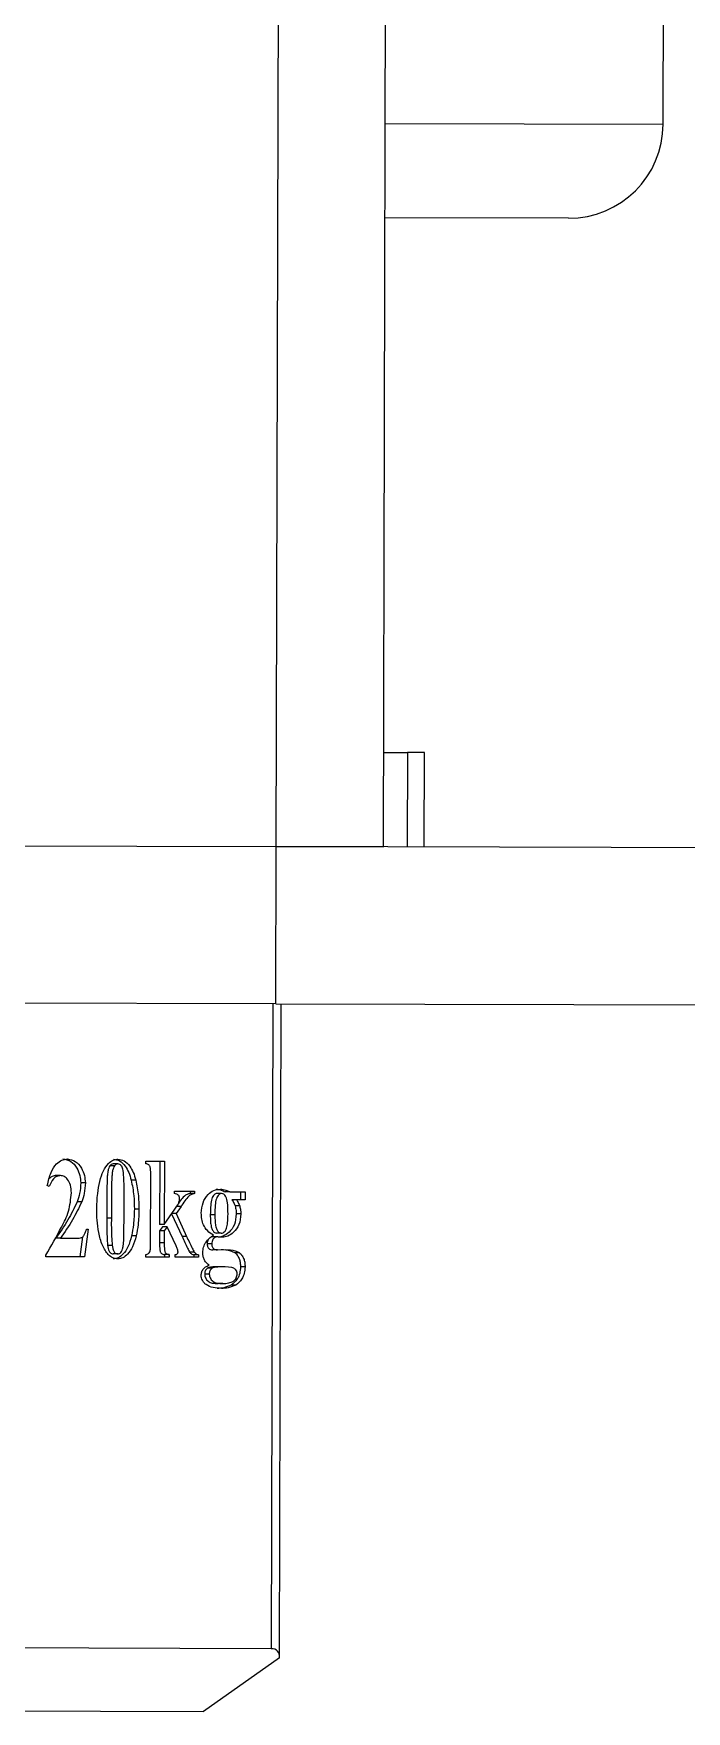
# Model space of a CAD drawing. Header units: millimetres. Extents: x -551930 to 36223, y -1733730 to 8014.
# Drawn here: x -551808.4 to -551806.07, y -1733704.6 to -1733698.6 of the extents above; entities that cross this region are included whole.
import ezdxf

# ---------------------------------------------------------------- set-up
doc = ezdxf.new("R2010")
doc.units = ezdxf.units.MM
doc.layers.get('0').update_dxf_attribs({"lineweight": 35})

msp = doc.modelspace()

# ---------------------------------------------------------------- linework, layer by layer
at = {"color": 7, "linetype": 'Continuous', "lineweight": 25}
for p, q in [((-551807.5333, -1733701.5107), (-551807.5129, -1733693.4515)), ((-551807.1494, -1733701.5117), (-551807.129, -1733693.4525)), ((-551806.1488, -1733698.9267), (-551806.1477, -1733698.4767)), ((-551806.4872, -1733699.2634), (-551807.1437, -1733699.2617)), ((-551807.1486, -1733701.1742), (-551807.0634, -1733701.1744)), ((-551807.0634, -1733701.1744), (-551807.0642, -1733701.5119)), ((-551807.0028, -1733701.1746), (-551807.0634, -1733701.1744)), ((-551807.0037, -1733701.5121), (-551807.0028, -1733701.1746)), ((-551809.8254, -1733701.5049), (-551807.5333, -1733701.5107)), ((-551807.5348, -1733702.0732), (-551807.5333, -1733701.5107)), ((-551807.5333, -1733701.5107), (-551807.1494, -1733701.5117)), ((-551792.9648, -1733701.5477), (-551807.5333, -1733701.5107)), ((-551807.5348, -1733702.0732), (-551809.8268, -1733702.0674)), ((-551807.5348, -1733702.0732), (-551792.9662, -1733702.1102)), ((-551807.5212, -1733704.4098), (-551807.5153, -1733702.0733)), ((-551808.1, -1733702.6458), (-551808.1165, -1733702.6458)), ((-551807.9992, -1733702.6449), (-551807.9992, -1733702.6357)), ((-551807.9992, -1733702.6357), (-551807.9334, -1733702.6359)), ((-551807.9498, -1733702.6358), (-551807.9504, -1733702.862)), ((-551807.9334, -1733702.6359), (-551807.934, -1733702.8621)), ((-551808.3045, -1733702.6873), (-551808.3209, -1733702.6873)), ((-551808.1117, -1733702.6519), (-551808.1282, -1733702.6519)), ((-551808.0355, -1733702.7037), (-551808.052, -1733702.7037)), ((-551807.9825, -1733702.9276), (-551807.9819, -1733702.687)), ((-551808.3459, -1733702.7262), (-551808.3522, -1733702.7228)), ((-551808.2161, -1733702.7131), (-551808.2326, -1733702.713)), ((-551807.8975, -1733702.7425), (-551807.8252, -1733702.7427)), ((-551807.8975, -1733702.7517), (-551807.8975, -1733702.7425)), ((-551807.8416, -1733702.7426), (-551807.8416, -1733702.7519)), ((-551807.8252, -1733702.7519), (-551807.8416, -1733702.7519)), ((-551807.8252, -1733702.7427), (-551807.8252, -1733702.7519)), ((-551807.7288, -1733702.7516), (-551807.7452, -1733702.7516)), ((-551807.6989, -1733702.7458), (-551807.7154, -1733702.7457)), ((-551807.6989, -1733702.7458), (-551807.6444, -1733702.7459)), ((-551807.6608, -1733702.7459), (-551807.6609, -1733702.7736)), ((-551807.6444, -1733702.7459), (-551807.6445, -1733702.7737)), ((-551808.2291, -1733702.7814), (-551808.2456, -1733702.7814)), ((-551808.0785, -1733702.9153), (-551808.0775, -1733702.8065)), ((-551808.0243, -1733702.8072), (-551808.0408, -1733702.8071)), ((-551807.934, -1733702.8621), (-551807.8961, -1733702.8078)), ((-551807.9075, -1733702.8241), (-551807.8702, -1733702.9049)), ((-551807.8914, -1733702.8235), (-551807.907, -1733702.8235)), ((-551807.8737, -1733702.798), (-551807.8914, -1733702.8235)), ((-551807.8914, -1733702.8235), (-551807.8537, -1733702.9049)), ((-551807.8737, -1733702.798), (-551807.8902, -1733702.798)), ((-551807.6754, -1733702.7736), (-551807.6919, -1733702.7736)), ((-551807.6638, -1733702.7961), (-551807.6803, -1733702.796)), ((-551807.6597, -1733702.8247), (-551807.6761, -1733702.8246)), ((-551807.6445, -1733702.7737), (-551807.6754, -1733702.7736)), ((-551808.2057, -1733702.8791), (-551808.2191, -1733702.9783)), ((-551808.212, -1733702.879), (-551808.2057, -1733702.8791)), ((-551808.1231, -1733702.8392), (-551808.1396, -1733702.8391)), ((-551807.9505, -1733702.885), (-551807.9506, -1733702.9276)), ((-551807.9401, -1733702.8702), (-551807.9505, -1733702.885)), ((-551807.934, -1733702.8851), (-551807.9505, -1733702.885)), ((-551807.934, -1733702.8621), (-551807.9504, -1733702.862)), ((-551807.9236, -1733702.8702), (-551807.9401, -1733702.8702)), ((-551807.934, -1733702.8851), (-551807.9341, -1733702.9277)), ((-551807.9236, -1733702.8702), (-551807.934, -1733702.8851)), ((-551807.8917, -1733702.939), (-551807.9236, -1733702.8702)), ((-551807.7527, -1733702.8275), (-551807.7691, -1733702.8275)), ((-551808.3056, -1733702.9116), (-551808.3221, -1733702.9116)), ((-551808.3056, -1733702.9116), (-551808.2551, -1733702.9117)), ((-551808.2258, -1733702.9064), (-551808.2356, -1733702.9782)), ((-551808.1199, -1733702.937), (-551808.1364, -1733702.937)), ((-551808.0343, -1733702.903), (-551808.0508, -1733702.903)), ((-551807.9341, -1733702.9277), (-551807.9506, -1733702.9276)), ((-551807.8537, -1733702.9049), (-551807.8702, -1733702.9049)), ((-551807.7639, -1733702.932), (-551807.7803, -1733702.932)), ((-551807.7619, -1733702.9065), (-551807.768, -1733702.9083)), ((-551807.7454, -1733702.9066), (-551807.7619, -1733702.9065)), ((-551807.7299, -1733702.8934), (-551807.7463, -1733702.8934)), ((-551808.3571, -1733702.9779), (-551808.357, -1733702.9723)), ((-551808.2191, -1733702.9783), (-551808.3571, -1733702.9779)), ((-551808.0997, -1733702.9671), (-551808.1162, -1733702.967)), ((-551808.0001, -1733702.9788), (-551808, -1733702.9698)), ((-551807.9166, -1733702.979), (-551808.0001, -1733702.9788)), ((-551807.9331, -1733702.97), (-551807.9331, -1733702.979)), ((-551807.9166, -1733702.9701), (-551807.9331, -1733702.97)), ((-551807.9166, -1733702.9701), (-551807.9166, -1733702.979)), ((-551807.8952, -1733702.9791), (-551807.8952, -1733702.9701)), ((-551807.8118, -1733702.9793), (-551807.8952, -1733702.9791)), ((-551807.8265, -1733702.9608), (-551807.8429, -1733702.9607)), ((-551807.8282, -1733702.9703), (-551807.8283, -1733702.9793)), ((-551807.8118, -1733702.9703), (-551807.8282, -1733702.9703)), ((-551807.8118, -1733702.9703), (-551807.8118, -1733702.9793)), ((-551807.7436, -1733702.9528), (-551807.7601, -1733702.9528)), ((-551807.7436, -1733702.9528), (-551807.7138, -1733702.9523)), ((-551807.6641, -1733702.964), (-551807.6805, -1733702.9639)), ((-551807.7727, -1733703.0397), (-551807.7892, -1733703.0396)), ((-551807.7629, -1733703.0184), (-551807.7794, -1733703.0183)), ((-551807.7396, -1733703.0142), (-551807.756, -1733703.0142)), ((-551807.6447, -1733703.0139), (-551807.6611, -1733703.0139)), ((-551807.7244, -1733703.0737), (-551807.7409, -1733703.0737)), ((-551807.6776, -1733703.0789), (-551807.694, -1733703.0788)), ((-551807.5514, -1733704.3794), (-551810.4689, -1733704.372)), ((-551807.5213, -1733704.4125), (-551807.7932, -1733704.6038)), ((-551810.5572, -1733704.5968), (-551807.7932, -1733704.6038))]:
    msp.add_line(p, q, dxfattribs=at)
at = {"color": 8, "linetype": 'Continuous', "lineweight": 25}
for p, q in [((-551807.1429, -1733698.9242), (-551806.1488, -1733698.9267)), ((-551807.5455, -1733702.0732), (-551807.5514, -1733704.3794))]:
    msp.add_line(p, q, dxfattribs=at)
at = {"color": 7, "linetype": 'Continuous', "lineweight": 25}
msp.add_arc((-551806.4863, -1733698.9259), 0.3375, 269.85455, 359.85455, dxfattribs=at)
msp.add_ellipse((-551807.6339, -1733704.4917), major_axis=(0.1049, 0.1044), ratio=0.394284, start_param=5.873356, end_param=6.658754, dxfattribs=at)
for points, knots in [([(-551808.3522, -1733702.7228), (-551808.3484, -1733702.7068), (-551808.3416, -1733702.6774), (-551808.3221, -1733702.6465), (-551808.3007, -1733702.6304), (-551808.2867, -1733702.6288), (-551808.2796, -1733702.628)], [0, 0, 0, 0, 0.328705, 0.601224, 0.798587, 1, 1, 1, 1]), ([(-551808.2961, -1733702.6279), (-551808.2866, -1733702.6296), (-551808.2678, -1733702.6328), (-551808.247, -1733702.6573), (-551808.2352, -1733702.6854), (-551808.2334, -1733702.7044), (-551808.2326, -1733702.713)], [0, 0, 0, 0, 0.299465, 0.588902, 0.81161, 1, 1, 1, 1]), ([(-551808.2796, -1733702.628), (-551808.2701, -1733702.6296), (-551808.2514, -1733702.6328), (-551808.2306, -1733702.6573), (-551808.2188, -1733702.6855), (-551808.217, -1733702.7044), (-551808.2161, -1733702.7131)], [0, 0, 0, 0, 0.299465, 0.588902, 0.81161, 1, 1, 1, 1]), ([(-551808.1645, -1733702.7082), (-551808.1608, -1733702.695), (-551808.1539, -1733702.6702), (-551808.1358, -1733702.6452), (-551808.1173, -1733702.6308), (-551808.1053, -1733702.6292), (-551808.0994, -1733702.6284)], [0, 0, 0, 0, 0.317893, 0.602629, 0.806231, 1, 1, 1, 1]), ([(-551808.1165, -1733702.6458), (-551808.119, -1733702.646), (-551808.1234, -1733702.6464), (-551808.1268, -1733702.6503), (-551808.1282, -1733702.6519)], [0, 0, 0, 0, 0.588695, 1, 1, 1, 1]), ([(-551808.1159, -1733702.6284), (-551808.1084, -1733702.6297), (-551808.0928, -1733702.6324), (-551808.0742, -1733702.6516), (-551808.06, -1733702.6757), (-551808.0547, -1733702.6942), (-551808.052, -1733702.7037)], [0, 0, 0, 0, 0.256406, 0.532027, 0.759266, 1, 1, 1, 1]), ([(-551808.1, -1733702.6458), (-551808.1026, -1733702.646), (-551808.1069, -1733702.6464), (-551808.1103, -1733702.6503), (-551808.1117, -1733702.6519)], [0, 0, 0, 0, 0.588695, 1, 1, 1, 1]), ([(-551808.0861, -1733702.654), (-551808.087, -1733702.6526), (-551808.0888, -1733702.6497), (-551808.0936, -1733702.6464), (-551808.0975, -1733702.646), (-551808.1, -1733702.6458)], [0, 0, 0, 0, 0.2487736, 0.5115013, 1, 1, 1, 1]), ([(-551808.0994, -1733702.6284), (-551808.0919, -1733702.6297), (-551808.0764, -1733702.6325), (-551808.0578, -1733702.6516), (-551808.0435, -1733702.6758), (-551808.0382, -1733702.6942), (-551808.0355, -1733702.7037)], [0, 0, 0, 0, 0.2564055, 0.5320271, 0.7592662, 1, 1, 1, 1]), ([(-551807.9819, -1733702.687), (-551807.9819, -1733702.6784), (-551807.982, -1733702.6677), (-551807.984, -1733702.6559), (-551807.9861, -1733702.6515), (-551807.9894, -1733702.6485), (-551807.9939, -1733702.6461), (-551807.9973, -1733702.6454), (-551807.9992, -1733702.6449)], [0, 0, 0, 0, 0.453498, 0.559273, 0.634784, 0.732075, 0.852115, 1, 1, 1, 1]), ([(-551808.3045, -1733702.6873), (-551808.3092, -1733702.6879), (-551808.3185, -1733702.6889), (-551808.3343, -1733702.701), (-551808.3414, -1733702.7164), (-551808.3459, -1733702.7262)], [0, 0, 0, 0, 0.273946, 0.538306, 1, 1, 1, 1]), ([(-551808.3209, -1733702.6873), (-551808.3257, -1733702.6877), (-551808.3343, -1733702.6884), (-551808.3416, -1733702.6949), (-551808.3449, -1733702.6978)], [0, 0, 0, 0, 0.5574705, 1, 1, 1, 1]), ([(-551808.2658, -1733702.7491), (-551808.2664, -1733702.7398), (-551808.2675, -1733702.7217), (-551808.278, -1733702.7014), (-551808.2909, -1733702.6892), (-551808.2999, -1733702.688), (-551808.3045, -1733702.6873)], [0, 0, 0, 0, 0.295104, 0.57626, 0.786716, 1, 1, 1, 1]), ([(-551808.1282, -1733702.6519), (-551808.1297, -1733702.6546), (-551808.1332, -1733702.6606), (-551808.1361, -1733702.674), (-551808.1387, -1733702.7016), (-551808.1389, -1733702.7574), (-551808.1393, -1733702.8071), (-551808.1396, -1733702.8391)], [0, 0, 0, 0, 0.0549732, 0.1234012, 0.2162925, 0.4950481, 1, 1, 1, 1]), ([(-551808.1117, -1733702.6519), (-551808.1133, -1733702.6546), (-551808.1167, -1733702.6607), (-551808.1196, -1733702.674), (-551808.1223, -1733702.7017), (-551808.1225, -1733702.7575), (-551808.1228, -1733702.8072), (-551808.1231, -1733702.8392)], [0, 0, 0, 0, 0.054973, 0.123401, 0.216292, 0.495048, 1, 1, 1, 1]), ([(-551808.078, -1733702.7016), (-551808.0787, -1733702.6907), (-551808.0796, -1733702.6767), (-551808.0831, -1733702.6609), (-551808.0852, -1733702.6561), (-551808.0861, -1733702.654)], [0, 0, 0, 0, 0.659359, 0.847115, 1, 1, 1, 1]), ([(-551808.0775, -1733702.8065), (-551808.0774, -1733702.7808), (-551808.0772, -1733702.7458), (-551808.0778, -1733702.7109), (-551808.078, -1733702.7016)], [0, 0, 0, 0, 0.736491, 1, 1, 1, 1]), ([(-551808.052, -1733702.7037), (-551808.0483, -1733702.7221), (-551808.0417, -1733702.756), (-551808.041, -1733702.7912), (-551808.0408, -1733702.8071)], [0, 0, 0, 0, 0.545849, 1, 1, 1, 1]), ([(-551808.0355, -1733702.7037), (-551808.0319, -1733702.7222), (-551808.0252, -1733702.756), (-551808.0246, -1733702.7912), (-551808.0243, -1733702.8072)], [0, 0, 0, 0, 0.545849, 1, 1, 1, 1]), ([(-551808.357, -1733702.9723), (-551808.3383, -1733702.9392), (-551808.3098, -1733702.8888), (-551808.2729, -1733702.8167), (-551808.2682, -1733702.7716), (-551808.2658, -1733702.7491)], [0, 0, 0, 0, 0.490925, 0.745445, 1, 1, 1, 1]), ([(-551808.2326, -1733702.713), (-551808.2334, -1733702.7259), (-551808.2349, -1733702.7499), (-551808.2422, -1733702.7715), (-551808.2456, -1733702.7814)], [0, 0, 0, 0, 0.538377, 1, 1, 1, 1]), ([(-551808.2161, -1733702.7131), (-551808.217, -1733702.726), (-551808.2185, -1733702.75), (-551808.2258, -1733702.7715), (-551808.2291, -1733702.7814)], [0, 0, 0, 0, 0.538377, 1, 1, 1, 1]), ([(-551808.1755, -1733702.8107), (-551808.1749, -1733702.7907), (-551808.174, -1733702.7558), (-551808.1673, -1733702.7224), (-551808.1645, -1733702.7082)], [0, 0, 0, 0, 0.574922, 1, 1, 1, 1]), ([(-551807.8788, -1733702.7697), (-551807.8789, -1733702.7681), (-551807.8791, -1733702.7649), (-551807.8809, -1733702.7605), (-551807.8841, -1733702.7563), (-551807.89, -1733702.7534), (-551807.8947, -1733702.7523), (-551807.8975, -1733702.7517)], [0, 0, 0, 0, 0.132834, 0.26475, 0.412507, 0.655092, 1, 1, 1, 1]), ([(-551807.8416, -1733702.7519), (-551807.8453, -1733702.7524), (-551807.8524, -1733702.7535), (-551807.8703, -1733702.767), (-551807.8814, -1733702.7844), (-551807.8902, -1733702.798)], [0, 0, 0, 0, 0.1843615, 0.3598133, 1, 1, 1, 1]), ([(-551807.8252, -1733702.7519), (-551807.8288, -1733702.7525), (-551807.836, -1733702.7536), (-551807.8538, -1733702.767), (-551807.865, -1733702.7844), (-551807.8737, -1733702.798)], [0, 0, 0, 0, 0.1843615, 0.3598133, 1, 1, 1, 1]), ([(-551807.8013, -1733702.8212), (-551807.8, -1733702.8087), (-551807.7974, -1733702.7828), (-551807.7789, -1733702.7549), (-551807.7563, -1733702.7382), (-551807.7403, -1733702.7367), (-551807.732, -1733702.7359)], [0, 0, 0, 0, 0.25283, 0.525018, 0.751655, 1, 1, 1, 1]), ([(-551807.7452, -1733702.7516), (-551807.747, -1733702.7518), (-551807.7506, -1733702.7522), (-551807.7557, -1733702.756), (-551807.7602, -1733702.7621), (-551807.7656, -1733702.7739), (-551807.7686, -1733702.7967), (-551807.7689, -1733702.8159), (-551807.7691, -1733702.8275)], [0, 0, 0, 0, 0.085404, 0.171055, 0.264668, 0.373889, 0.624983, 1, 1, 1, 1]), ([(-551807.7288, -1733702.7516), (-551807.7306, -1733702.7518), (-551807.7342, -1733702.7522), (-551807.7393, -1733702.7561), (-551807.7437, -1733702.7622), (-551807.7492, -1733702.7739), (-551807.7521, -1733702.7968), (-551807.7525, -1733702.816), (-551807.7527, -1733702.8275)], [0, 0, 0, 0, 0.085404, 0.171055, 0.264668, 0.373889, 0.624983, 1, 1, 1, 1]), ([(-551807.7484, -1733702.7358), (-551807.7423, -1733702.7364), (-551807.7309, -1733702.7375), (-551807.7202, -1733702.7432), (-551807.7154, -1733702.7457)], [0, 0, 0, 0, 0.543094, 1, 1, 1, 1]), ([(-551807.732, -1733702.7359), (-551807.7258, -1733702.7365), (-551807.7145, -1733702.7376), (-551807.7038, -1733702.7432), (-551807.6989, -1733702.7458)], [0, 0, 0, 0, 0.543094, 1, 1, 1, 1]), ([(-551807.7133, -1733702.7637), (-551807.7143, -1733702.7616), (-551807.7164, -1733702.7577), (-551807.7216, -1733702.7526), (-551807.726, -1733702.752), (-551807.7288, -1733702.7516)], [0, 0, 0, 0, 0.284814, 0.553767, 1, 1, 1, 1]), ([(-551807.7056, -1733702.8254), (-551807.7058, -1733702.8114), (-551807.7061, -1733702.7935), (-551807.7098, -1733702.7728), (-551807.7122, -1733702.7665), (-551807.7133, -1733702.7637)], [0, 0, 0, 0, 0.658123, 0.84609, 1, 1, 1, 1]), ([(-551808.2456, -1733702.7814), (-551808.2561, -1733702.8031), (-551808.2787, -1733702.8501), (-551808.3069, -1733702.8901), (-551808.3221, -1733702.9116)], [0, 0, 0, 0, 0.4629264, 1, 1, 1, 1]), ([(-551808.2291, -1733702.7814), (-551808.2396, -1733702.8032), (-551808.2622, -1733702.8501), (-551808.2905, -1733702.8901), (-551808.3056, -1733702.9116)], [0, 0, 0, 0, 0.4629264, 1, 1, 1, 1]), ([(-551808.1682, -1733702.8909), (-551808.1706, -1733702.8762), (-551808.1748, -1733702.8498), (-551808.1752, -1733702.8227), (-551808.1755, -1733702.8107)], [0, 0, 0, 0, 0.557464, 1, 1, 1, 1]), ([(-551808.0408, -1733702.8071), (-551808.0413, -1733702.8257), (-551808.0422, -1733702.8583), (-551808.0482, -1733702.8896), (-551808.0508, -1733702.903)], [0, 0, 0, 0, 0.571125, 1, 1, 1, 1]), ([(-551808.0243, -1733702.8072), (-551808.0248, -1733702.8258), (-551808.0257, -1733702.8583), (-551808.0317, -1733702.8896), (-551808.0343, -1733702.903)], [0, 0, 0, 0, 0.571125, 1, 1, 1, 1]), ([(-551807.8961, -1733702.8078), (-551807.8926, -1733702.8027), (-551807.8872, -1733702.7948), (-551807.8814, -1733702.7841), (-551807.8792, -1733702.7762), (-551807.8789, -1733702.7718), (-551807.8788, -1733702.7697)], [0, 0, 0, 0, 0.460505, 0.721278, 0.866085, 1, 1, 1, 1]), ([(-551807.7577, -1733702.9007), (-551807.7653, -1733702.896), (-551807.7791, -1733702.8874), (-551807.7932, -1733702.866), (-551807.8002, -1733702.8433), (-551807.8009, -1733702.8287), (-551807.8013, -1733702.8212)], [0, 0, 0, 0, 0.329571, 0.599339, 0.796677, 1, 1, 1, 1]), ([(-551807.6761, -1733702.8246), (-551807.6775, -1733702.8379), (-551807.6801, -1733702.8645), (-551807.7004, -1733702.8906), (-551807.7212, -1733702.9045), (-551807.735, -1733702.9069), (-551807.7412, -1733702.908)], [0, 0, 0, 0, 0.280934, 0.563966, 0.801992, 1, 1, 1, 1]), ([(-551807.7299, -1733702.8934), (-551807.7274, -1733702.8931), (-551807.7224, -1733702.8924), (-551807.7158, -1733702.8858), (-551807.7094, -1733702.874), (-551807.7062, -1733702.8526), (-551807.7058, -1733702.8355), (-551807.7056, -1733702.8254)], [0, 0, 0, 0, 0.125889, 0.252902, 0.399096, 0.644141, 1, 1, 1, 1]), ([(-551807.6597, -1733702.8247), (-551807.661, -1733702.8379), (-551807.6637, -1733702.8645), (-551807.6839, -1733702.8906), (-551807.7048, -1733702.9045), (-551807.7185, -1733702.9069), (-551807.7248, -1733702.908)], [0, 0, 0, 0, 0.280934, 0.563966, 0.801992, 1, 1, 1, 1]), ([(-551807.6919, -1733702.7736), (-551807.6891, -1733702.7778), (-551807.6846, -1733702.7846), (-551807.6815, -1733702.7928), (-551807.6803, -1733702.796)], [0, 0, 0, 0, 0.614874, 1, 1, 1, 1]), ([(-551807.6803, -1733702.796), (-551807.6789, -1733702.8012), (-551807.6766, -1733702.8104), (-551807.6763, -1733702.8203), (-551807.6761, -1733702.8246)], [0, 0, 0, 0, 0.56103, 1, 1, 1, 1]), ([(-551807.6754, -1733702.7736), (-551807.6727, -1733702.7778), (-551807.6682, -1733702.7846), (-551807.665, -1733702.7929), (-551807.6638, -1733702.7961)], [0, 0, 0, 0, 0.614874, 1, 1, 1, 1]), ([(-551807.6638, -1733702.7961), (-551807.6625, -1733702.8012), (-551807.6601, -1733702.8105), (-551807.6598, -1733702.8203), (-551807.6597, -1733702.8247)], [0, 0, 0, 0, 0.56103, 1, 1, 1, 1]), ([(-551808.2551, -1733702.9117), (-551808.2495, -1733702.9117), (-551808.2409, -1733702.9116), (-551808.2302, -1733702.91), (-551808.2232, -1733702.9051), (-551808.2171, -1733702.8946), (-551808.214, -1733702.8851), (-551808.212, -1733702.879)], [0, 0, 0, 0, 0.31624, 0.48371, 0.597064, 0.741237, 1, 1, 1, 1]), ([(-551808.1396, -1733702.8391), (-551808.1397, -1733702.8614), (-551808.1399, -1733702.8941), (-551808.1372, -1733702.9266), (-551808.1364, -1733702.937)], [0, 0, 0, 0, 0.679461, 1, 1, 1, 1]), ([(-551808.1231, -1733702.8392), (-551808.1232, -1733702.8614), (-551808.1235, -1733702.8942), (-551808.1208, -1733702.9266), (-551808.1199, -1733702.937)], [0, 0, 0, 0, 0.679461, 1, 1, 1, 1]), ([(-551807.7691, -1733702.8275), (-551807.769, -1733702.8358), (-551807.7688, -1733702.8503), (-551807.7664, -1733702.8694), (-551807.7613, -1733702.8827), (-551807.7546, -1733702.8917), (-551807.749, -1733702.8928), (-551807.7463, -1733702.8934)], [0, 0, 0, 0, 0.305103, 0.5343, 0.700888, 0.857374, 1, 1, 1, 1]), ([(-551807.7527, -1733702.8275), (-551807.7526, -1733702.8358), (-551807.7523, -1733702.8504), (-551807.75, -1733702.8695), (-551807.7449, -1733702.8827), (-551807.7382, -1733702.8917), (-551807.7326, -1733702.8929), (-551807.7299, -1733702.8934)], [0, 0, 0, 0, 0.305103, 0.5343, 0.700888, 0.857374, 1, 1, 1, 1]), ([(-551808.1551, -1733702.9367), (-551808.1579, -1733702.9292), (-551808.1633, -1733702.9146), (-551808.1666, -1733702.8987), (-551808.1682, -1733702.8909)], [0, 0, 0, 0, 0.512268, 1, 1, 1, 1]), ([(-551808.1003, -1733702.9856), (-551808.1064, -1733702.9848), (-551808.1185, -1733702.9834), (-551808.1388, -1733702.9677), (-551808.1488, -1733702.9487), (-551808.1551, -1733702.9367)], [0, 0, 0, 0, 0.27263, 0.539811, 1, 1, 1, 1]), ([(-551808.1364, -1733702.937), (-551808.1357, -1733702.9409), (-551808.1345, -1733702.9479), (-551808.1318, -1733702.9568), (-551808.1278, -1733702.963), (-551808.1224, -1733702.9665), (-551808.1183, -1733702.9668), (-551808.1162, -1733702.967)], [0, 0, 0, 0, 0.261046, 0.462346, 0.617822, 0.796625, 1, 1, 1, 1]), ([(-551808.1199, -1733702.937), (-551808.1192, -1733702.941), (-551808.1181, -1733702.948), (-551808.1153, -1733702.9569), (-551808.1113, -1733702.963), (-551808.106, -1733702.9665), (-551808.1019, -1733702.9669), (-551808.0997, -1733702.9671)], [0, 0, 0, 0, 0.261046, 0.462346, 0.617822, 0.796625, 1, 1, 1, 1]), ([(-551808.0508, -1733702.903), (-551808.0544, -1733702.9165), (-551808.0612, -1733702.9417), (-551808.0793, -1733702.9672), (-551808.0978, -1733702.9831), (-551808.1105, -1733702.9847), (-551808.1168, -1733702.9855)], [0, 0, 0, 0, 0.31862, 0.592578, 0.796831, 1, 1, 1, 1]), ([(-551808.0343, -1733702.903), (-551808.038, -1733702.9166), (-551808.0448, -1733702.9418), (-551808.0628, -1733702.9673), (-551808.0814, -1733702.9831), (-551808.094, -1733702.9847), (-551808.1003, -1733702.9856)], [0, 0, 0, 0, 0.31862, 0.592578, 0.796831, 1, 1, 1, 1]), ([(-551808.0869, -1733702.959), (-551808.0856, -1733702.956), (-551808.0828, -1733702.9496), (-551808.0797, -1733702.9348), (-551808.079, -1733702.923), (-551808.0785, -1733702.9153)], [0, 0, 0, 0, 0.2282099, 0.4926458, 1, 1, 1, 1]), ([(-551807.9855, -1733702.9604), (-551807.9852, -1733702.9596), (-551807.9845, -1733702.9578), (-551807.9837, -1733702.9534), (-551807.9827, -1733702.9433), (-551807.9826, -1733702.9342), (-551807.9825, -1733702.9276)], [0, 0, 0, 0, 0.077689, 0.182578, 0.407432, 1, 1, 1, 1]), ([(-551807.9506, -1733702.9276), (-551807.9505, -1733702.9364), (-551807.9505, -1733702.9472), (-551807.9484, -1733702.9591), (-551807.9462, -1733702.9636), (-551807.9429, -1733702.9667), (-551807.9384, -1733702.9689), (-551807.935, -1733702.9696), (-551807.9331, -1733702.97)], [0, 0, 0, 0, 0.454358, 0.560822, 0.637186, 0.734571, 0.853722, 1, 1, 1, 1]), ([(-551807.9341, -1733702.9277), (-551807.9341, -1733702.9364), (-551807.934, -1733702.9472), (-551807.9319, -1733702.9592), (-551807.9298, -1733702.9637), (-551807.9265, -1733702.9667), (-551807.922, -1733702.969), (-551807.9185, -1733702.9697), (-551807.9166, -1733702.9701)], [0, 0, 0, 0, 0.454358, 0.560822, 0.637186, 0.734571, 0.853722, 1, 1, 1, 1]), ([(-551807.8845, -1733702.9606), (-551807.8846, -1733702.9592), (-551807.885, -1733702.9558), (-551807.8875, -1733702.9485), (-551807.89, -1733702.9429), (-551807.8917, -1733702.939)], [0, 0, 0, 0, 0.171029, 0.423977, 1, 1, 1, 1]), ([(-551807.8702, -1733702.9049), (-551807.8638, -1733702.9191), (-551807.8552, -1733702.9382), (-551807.8454, -1733702.9561), (-551807.8429, -1733702.9607)], [0, 0, 0, 0, 0.743305, 1, 1, 1, 1]), ([(-551807.8537, -1733702.9049), (-551807.8473, -1733702.9191), (-551807.8387, -1733702.9383), (-551807.829, -1733702.9562), (-551807.8265, -1733702.9608)], [0, 0, 0, 0, 0.743305, 1, 1, 1, 1]), ([(-551807.7959, -1733702.9631), (-551807.7952, -1733702.9564), (-551807.7939, -1733702.9423), (-551807.7849, -1733702.9247), (-551807.7725, -1733702.9106), (-551807.7629, -1733702.9042), (-551807.7577, -1733702.9007)], [0, 0, 0, 0, 0.22406, 0.477874, 0.715637, 1, 1, 1, 1]), ([(-551807.7722, -1733702.9115), (-551807.7736, -1733702.9128), (-551807.7767, -1733702.9158), (-551807.7797, -1733702.9233), (-551807.7801, -1733702.9291), (-551807.7803, -1733702.932)], [0, 0, 0, 0, 0.2975571, 0.6491956, 1, 1, 1, 1]), ([(-551807.7803, -1733702.932), (-551807.7802, -1733702.9341), (-551807.78, -1733702.9383), (-551807.7778, -1733702.944), (-551807.774, -1733702.9492), (-551807.7678, -1733702.9524), (-551807.7628, -1733702.9526), (-551807.7601, -1733702.9528)], [0, 0, 0, 0, 0.155654, 0.306588, 0.470114, 0.701011, 1, 1, 1, 1]), ([(-551807.7454, -1733702.9066), (-551807.7482, -1733702.907), (-551807.7536, -1733702.9078), (-551807.7596, -1733702.9149), (-551807.7633, -1733702.9232), (-551807.7637, -1733702.9291), (-551807.7639, -1733702.932)], [0, 0, 0, 0, 0.2907808, 0.5745326, 0.7875189, 1, 1, 1, 1]), ([(-551807.7639, -1733702.932), (-551807.7637, -1733702.9342), (-551807.7635, -1733702.9384), (-551807.7613, -1733702.9441), (-551807.7576, -1733702.9492), (-551807.7513, -1733702.9524), (-551807.7464, -1733702.9527), (-551807.7436, -1733702.9528)], [0, 0, 0, 0, 0.155654, 0.306588, 0.470114, 0.701011, 1, 1, 1, 1]), ([(-551807.7248, -1733702.908), (-551807.7256, -1733702.908), (-551807.728, -1733702.9079), (-551807.7348, -1733702.9074), (-551807.7409, -1733702.9069), (-551807.7454, -1733702.9066)], [0, 0, 0, 0, 0.122215, 0.340922, 1, 1, 1, 1]), ([(-551808.0997, -1733702.9671), (-551808.0982, -1733702.967), (-551808.0954, -1733702.9668), (-551808.0907, -1733702.9646), (-551808.0883, -1733702.9611), (-551808.0869, -1733702.959)], [0, 0, 0, 0, 0.311448, 0.588789, 1, 1, 1, 1]), ([(-551808, -1733702.9698), (-551807.9966, -1733702.9692), (-551807.991, -1733702.9681), (-551807.987, -1733702.9625), (-551807.9855, -1733702.9604)], [0, 0, 0, 0, 0.612358, 1, 1, 1, 1]), ([(-551807.8952, -1733702.9701), (-551807.8939, -1733702.97), (-551807.8917, -1733702.9699), (-551807.8886, -1733702.9687), (-551807.8866, -1733702.9667), (-551807.8854, -1733702.9646), (-551807.8846, -1733702.9626), (-551807.8845, -1733702.9613), (-551807.8845, -1733702.9606)], [0, 0, 0, 0, 0.271163, 0.491027, 0.674462, 0.796486, 0.902227, 1, 1, 1, 1]), ([(-551807.8429, -1733702.9607), (-551807.8406, -1733702.9635), (-551807.8362, -1733702.9686), (-551807.8307, -1733702.9697), (-551807.8282, -1733702.9703)], [0, 0, 0, 0, 0.5437978, 1, 1, 1, 1]), ([(-551807.8265, -1733702.9608), (-551807.8241, -1733702.9635), (-551807.8198, -1733702.9686), (-551807.8143, -1733702.9698), (-551807.8118, -1733702.9703)], [0, 0, 0, 0, 0.543798, 1, 1, 1, 1]), ([(-551807.7736, -1733703.008), (-551807.7773, -1733703.005), (-551807.7843, -1733702.9993), (-551807.7915, -1733702.9876), (-551807.7953, -1733702.9752), (-551807.7957, -1733702.9672), (-551807.7959, -1733702.9631)], [0, 0, 0, 0, 0.317991, 0.591007, 0.792511, 1, 1, 1, 1]), ([(-551807.7302, -1733702.9523), (-551807.7189, -1733702.9522), (-551807.7018, -1733702.9521), (-551807.6859, -1733702.9609), (-551807.6805, -1733702.9639)], [0, 0, 0, 0, 0.66095, 1, 1, 1, 1]), ([(-551807.7138, -1733702.9523), (-551807.7025, -1733702.9523), (-551807.6853, -1733702.9522), (-551807.6695, -1733702.961), (-551807.6641, -1733702.964)], [0, 0, 0, 0, 0.66095, 1, 1, 1, 1]), ([(-551807.6805, -1733702.9639), (-551807.6772, -1733702.9671), (-551807.6708, -1733702.9733), (-551807.6647, -1733702.9864), (-551807.6616, -1733703.0002), (-551807.6613, -1733703.0092), (-551807.6611, -1733703.0139)], [0, 0, 0, 0, 0.286284, 0.553311, 0.767819, 1, 1, 1, 1]), ([(-551807.6641, -1733702.964), (-551807.6608, -1733702.9672), (-551807.6544, -1733702.9734), (-551807.6483, -1733702.9864), (-551807.6451, -1733703.0002), (-551807.6448, -1733703.0092), (-551807.6447, -1733703.0139)], [0, 0, 0, 0, 0.286284, 0.553311, 0.767819, 1, 1, 1, 1]), ([(-551807.8018, -1733703.0444), (-551807.8014, -1733703.0402), (-551807.8006, -1733703.0314), (-551807.7945, -1733703.0206), (-551807.7851, -1733703.013), (-551807.7778, -1733703.0098), (-551807.7736, -1733703.008)], [0, 0, 0, 0, 0.210251, 0.438964, 0.678337, 1, 1, 1, 1]), ([(-551807.7287, -1733703.0911), (-551807.7389, -1733703.0904), (-551807.7576, -1733703.0892), (-551807.7792, -1733703.0816), (-551807.7919, -1733703.0712), (-551807.7975, -1733703.0626), (-551807.8012, -1733703.0537), (-551807.8016, -1733703.0474), (-551807.8018, -1733703.0444)], [0, 0, 0, 0, 0.353999, 0.649627, 0.759941, 0.850952, 0.928717, 1, 1, 1, 1]), ([(-551807.7794, -1733703.0183), (-551807.781, -1733703.0198), (-551807.7841, -1733703.0226), (-551807.7872, -1733703.0282), (-551807.7889, -1733703.034), (-551807.7891, -1733703.0377), (-551807.7892, -1733703.0396)], [0, 0, 0, 0, 0.311837, 0.584744, 0.789053, 1, 1, 1, 1]), ([(-551807.7892, -1733703.0396), (-551807.789, -1733703.042), (-551807.7887, -1733703.0469), (-551807.7861, -1733703.0538), (-551807.782, -1733703.0602), (-551807.7744, -1733703.0681), (-551807.76, -1733703.0729), (-551807.748, -1733703.0734), (-551807.7409, -1733703.0737)], [0, 0, 0, 0, 0.082507, 0.169545, 0.268715, 0.386043, 0.638646, 1, 1, 1, 1]), ([(-551807.756, -1733703.0142), (-551807.7614, -1733703.0143), (-551807.7682, -1733703.0145), (-551807.776, -1733703.0164), (-551807.7783, -1733703.0177), (-551807.7794, -1733703.0183)], [0, 0, 0, 0, 0.677418, 0.860576, 1, 1, 1, 1]), ([(-551807.7629, -1733703.0184), (-551807.7646, -1733703.0199), (-551807.7676, -1733703.0226), (-551807.7708, -1733703.0282), (-551807.7725, -1733703.034), (-551807.7726, -1733703.0378), (-551807.7727, -1733703.0397)], [0, 0, 0, 0, 0.311837, 0.584744, 0.789053, 1, 1, 1, 1]), ([(-551807.7727, -1733703.0397), (-551807.7726, -1733703.0421), (-551807.7723, -1733703.047), (-551807.7696, -1733703.0539), (-551807.7655, -1733703.0602), (-551807.7579, -1733703.0681), (-551807.7435, -1733703.0729), (-551807.7315, -1733703.0734), (-551807.7244, -1733703.0737)], [0, 0, 0, 0, 0.082507, 0.169545, 0.268715, 0.386043, 0.638646, 1, 1, 1, 1]), ([(-551807.7396, -1733703.0142), (-551807.7449, -1733703.0144), (-551807.7517, -1733703.0145), (-551807.7595, -1733703.0164), (-551807.7619, -1733703.0178), (-551807.7629, -1733703.0184)], [0, 0, 0, 0, 0.677418, 0.860576, 1, 1, 1, 1]), ([(-551807.6755, -1733703.0276), (-551807.6768, -1733703.0258), (-551807.6796, -1733703.022), (-551807.6854, -1733703.0184), (-551807.7053, -1733703.0126), (-551807.7237, -1733703.0135), (-551807.7396, -1733703.0142)], [0, 0, 0, 0, 0.080594, 0.17103, 0.281876, 1, 1, 1, 1]), ([(-551807.7244, -1733703.0737), (-551807.7172, -1733703.0734), (-551807.7044, -1733703.0728), (-551807.6895, -1733703.0671), (-551807.6807, -1733703.0599), (-551807.6762, -1733703.0537), (-551807.6734, -1733703.0463), (-551807.673, -1733703.0409), (-551807.6729, -1733703.0382)], [0, 0, 0, 0, 0.3456794, 0.6179471, 0.7292854, 0.8248724, 0.9119782, 1, 1, 1, 1]), ([(-551807.6611, -1733703.0139), (-551807.6617, -1733703.0217), (-551807.6628, -1733703.0374), (-551807.6736, -1733703.0625), (-551807.6862, -1733703.0726), (-551807.694, -1733703.0788)], [0, 0, 0, 0, 0.272733, 0.550867, 1, 1, 1, 1]), ([(-551807.6447, -1733703.0139), (-551807.6452, -1733703.0217), (-551807.6464, -1733703.0374), (-551807.6572, -1733703.0626), (-551807.6698, -1733703.0726), (-551807.6776, -1733703.0789)], [0, 0, 0, 0, 0.272733, 0.550867, 1, 1, 1, 1]), ([(-551807.6729, -1733703.0382), (-551807.673, -1733703.036), (-551807.6732, -1733703.032), (-551807.6748, -1733703.0289), (-551807.6755, -1733703.0276)], [0, 0, 0, 0, 0.5734142, 1, 1, 1, 1]), ([(-551807.694, -1733703.0788), (-551807.7029, -1733703.0828), (-551807.7196, -1733703.0901), (-551807.737, -1733703.0907), (-551807.7451, -1733703.091)], [0, 0, 0, 0, 0.534789, 1, 1, 1, 1]), ([(-551807.6776, -1733703.0789), (-551807.6865, -1733703.0828), (-551807.7032, -1733703.0902), (-551807.7206, -1733703.0908), (-551807.7287, -1733703.0911)], [0, 0, 0, 0, 0.534789, 1, 1, 1, 1])]:
    msp.add_open_spline(points, degree=3, knots=knots, dxfattribs=at)

doc.saveas('drawing.dxf')
